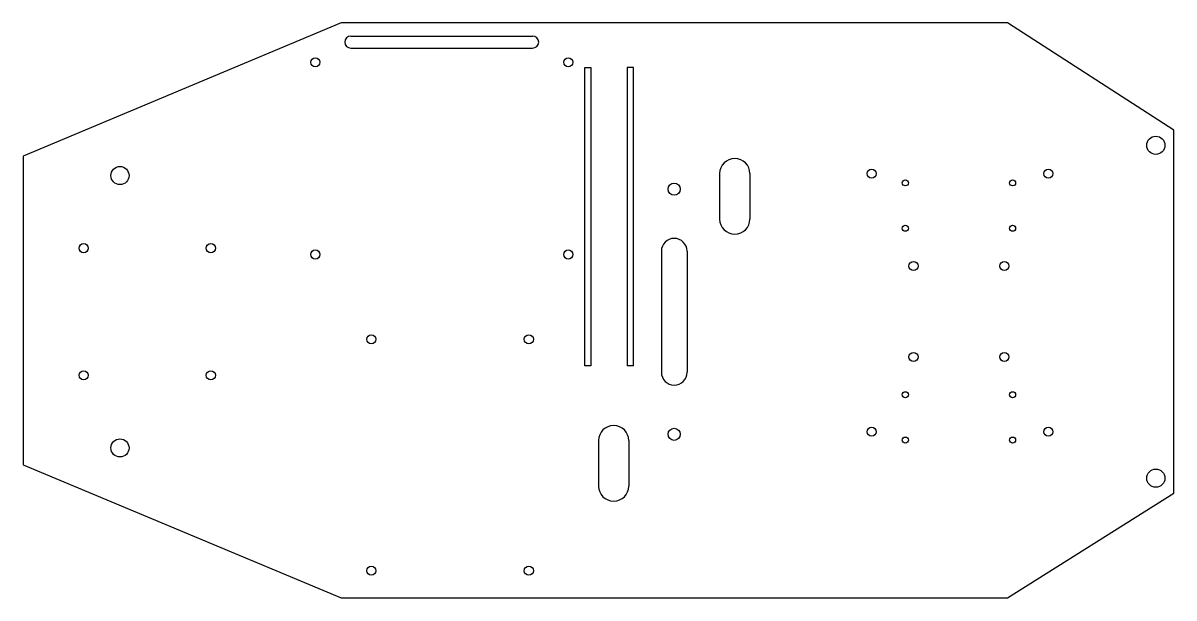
# Model space of a CAD drawing. Extents: x -157 to 223, y -38 to 152.
import ezdxf

# ---------------------------------------------------------------- set-up
doc = ezdxf.new("R2010")
doc.units = 0
doc.layers.get('0').update_dxf_attribs({"linetype": 'continuous'})

msp = doc.modelspace()

# ---------------------------------------------------------------- linework, layer by layer
at = {"color": 0}
for p, q in [((-51.95, 151.63), (-156.95, 107.63)), ((168.05, 151.63), (-51.95, 151.63)), ((223.05, 116.22), (168.05, 151.63)), ((-48.7, 147.33), (11.3, 147.33)), ((-48.7, 143.33), (11.3, 143.33)), ((28.55, 136.93), (30.55, 136.93)), ((28.55, 38.33), (28.55, 136.93)), ((30.55, 136.93), (30.55, 38.33)), ((44.55, 136.93), (42.55, 136.93)), ((42.55, 136.93), (42.55, 38.33)), ((44.55, 38.33), (44.55, 136.93)), ((223.05, -3.78), (223.05, 116.22)), ((-156.95, 107.63), (-156.95, 5.63)), ((73.05, 101.85), (73.05, 86.85)), ((83.05, 101.85), (83.05, 86.85)), ((53.8, 76.22), (53.8, 36.22)), ((62.3, 76.22), (62.3, 36.22)), ((30.55, 38.33), (28.55, 38.33)), ((44.55, 38.33), (42.55, 38.33)), ((33.05, 13.63), (33.05, -1.37)), ((43.05, 13.63), (43.05, -1.37)), ((-156.95, 5.63), (-51.95, -38.37)), ((168.05, -38.37), (223.05, -3.78)), ((-51.95, -38.37), (168.05, -38.37))]:
    msp.add_line(p, q, dxfattribs=at)
for centre, radius in [((-60.45, 138.63), 1.5), ((23.05, 138.63), 1.5), ((217.05, 111.22), 3), ((-124.95, 101.22), 3), ((123.25, 101.85), 1.5), ((181.55, 101.85), 1.5), ((134.35, 98.8), 1), ((169.75, 98.8), 1), ((58.05, 96.72), 2), ((134.35, 83.8), 1), ((169.75, 83.8), 1), ((-136.95, 77.22), 1.5), ((-94.95, 77.22), 1.5), ((-60.45, 75.13), 1.5), ((23.05, 75.13), 1.5), ((137.05, 71.3), 1.5), ((167.05, 71.3), 1.5), ((-41.95, 47.13), 1.5), ((10.05, 47.13), 1.5), ((137.05, 41.3), 1.5), ((167.05, 41.3), 1.5), ((-136.95, 35.22), 1.5), ((-94.95, 35.22), 1.5), ((134.35, 28.8), 1), ((169.75, 28.8), 1), ((58.05, 15.72), 2), ((123.25, 16.55), 1.5), ((181.55, 16.55), 1.5), ((-124.95, 11.22), 3), ((134.35, 13.8), 1), ((169.75, 13.8), 1), ((217.05, 1.22), 3), ((-41.95, -29.37), 1.5), ((10.05, -29.37), 1.5)]:
    msp.add_circle(centre, radius, dxfattribs=at)
for centre, radius, start, end in [((-48.7, 145.33), 2, 90, -90), ((11.3, 145.33), 2, -90, 90), ((78.05, 101.85), 5, 0, -180), ((78.05, 86.85), 5, -180, 0), ((58.05, 76.22), 4.25, 0, -180), ((58.05, 36.22), 4.25, -180, 0), ((38.05, 13.63), 5, 0, -180), ((38.05, -1.37), 5, 180, 0)]:
    msp.add_arc(centre, radius, start, end, dxfattribs=at)

doc.saveas('drawing.dxf')
